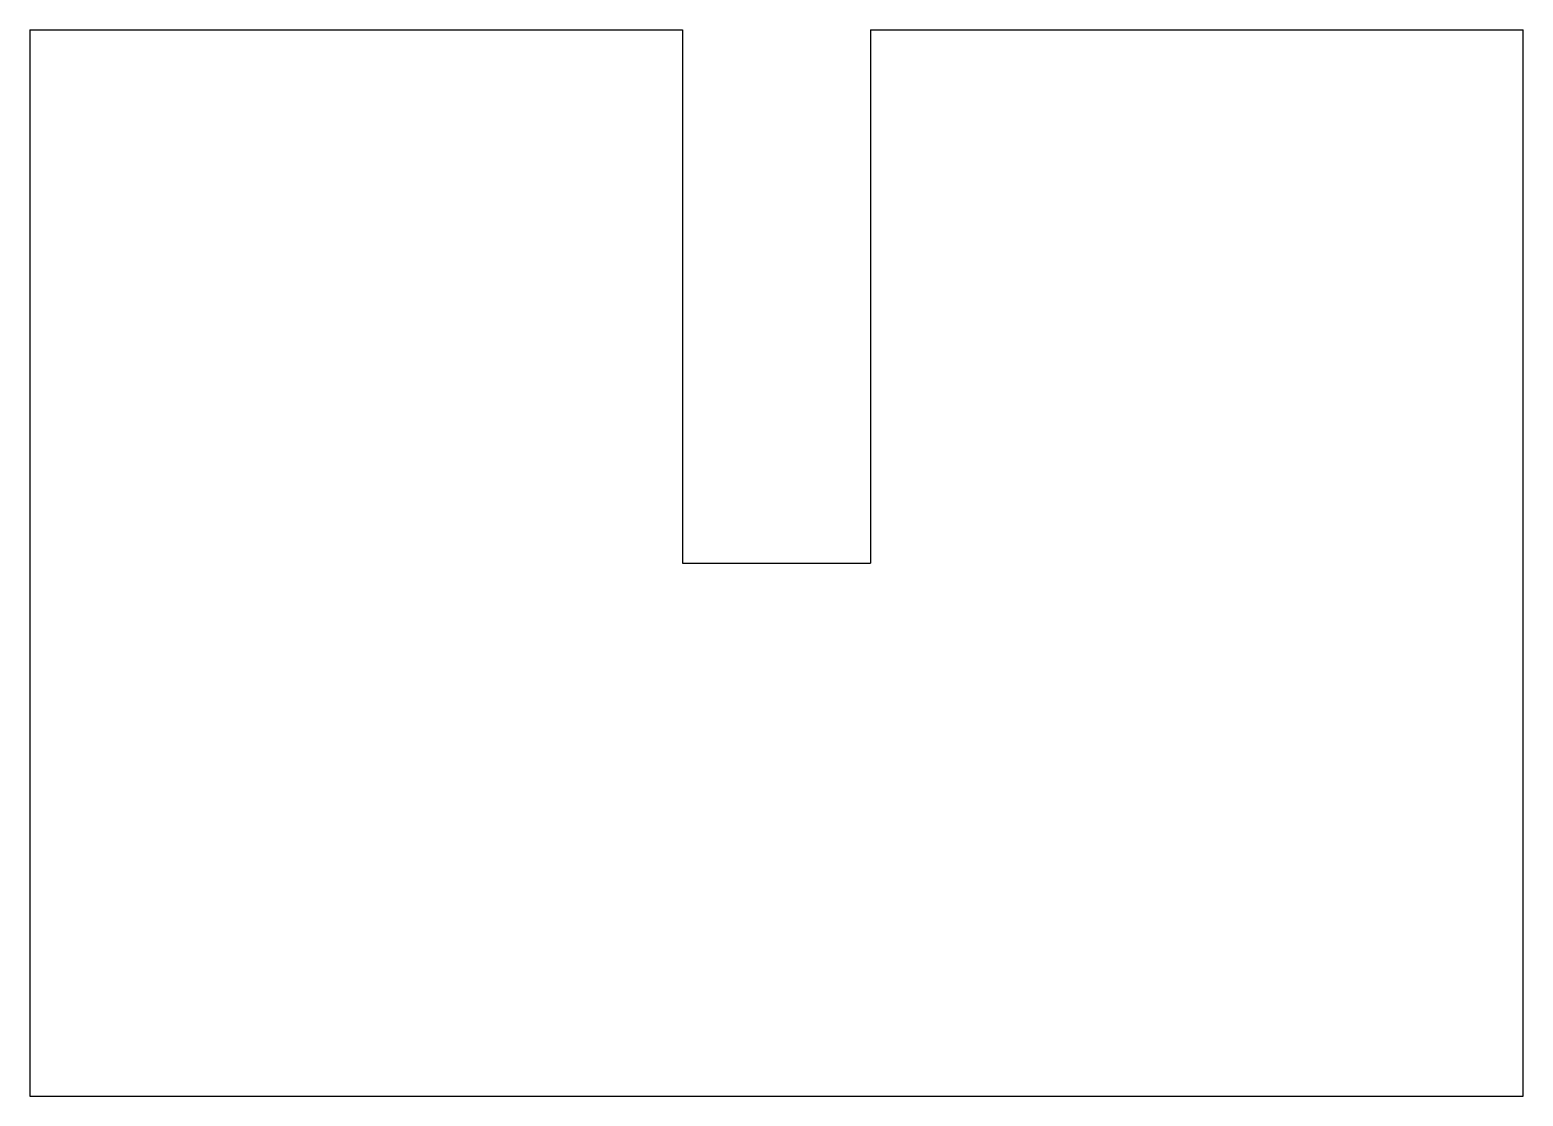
# Model space of a CAD drawing. Header units: millimetres. Extents: x 0 to 35, y 0 to 25.
import ezdxf

# ---------------------------------------------------------------- set-up
doc = ezdxf.new("R2010")
doc.units = ezdxf.units.MM

msp = doc.modelspace()

# ---------------------------------------------------------------- linework, layer by layer
for p, q in [((0, 25), (0, 0)), ((0, 25), (15.3, 25)), ((15.3, 25), (15.3, 12.5)), ((19.7, 25), (19.7, 12.5)), ((19.7, 25), (35, 25)), ((35, 0), (35, 25)), ((15.3, 12.5), (19.7, 12.5)), ((0, 0), (35, 0))]:
    msp.add_line(p, q)

doc.saveas('drawing.dxf')
